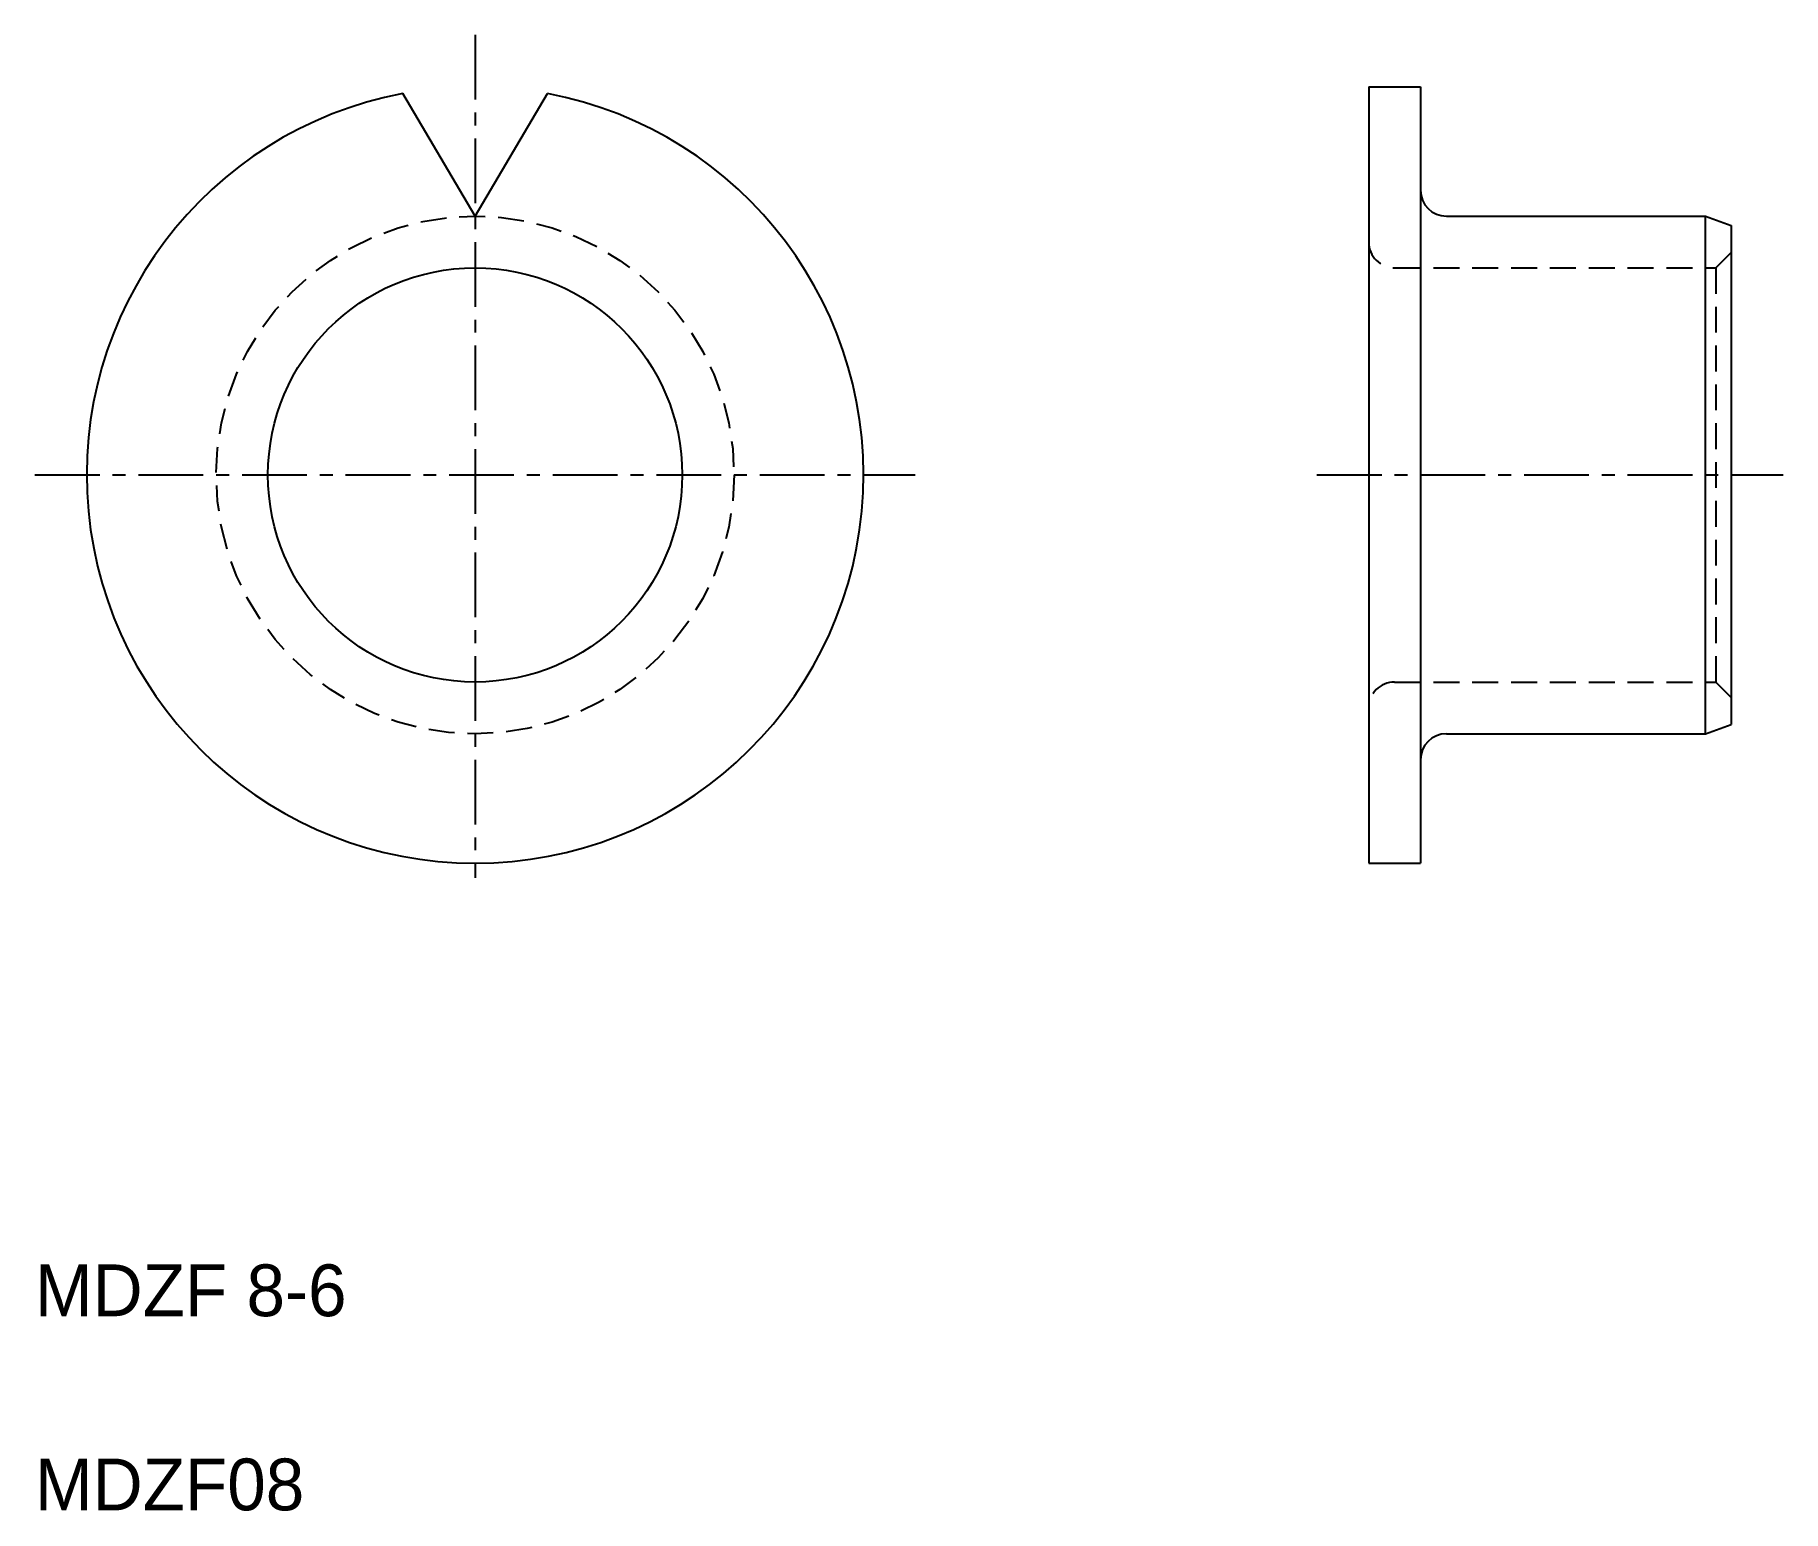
# Model space of a CAD drawing. Extents: x 10 to 43.8, y 10 to 38.5.
import ezdxf

# ---------------------------------------------------------------- set-up
doc = ezdxf.new("R2010")
doc.units = 0
doc.linetypes.add('CENTER', pattern=[2, 1.25, -0.25, 0.25, -0.25])
doc.linetypes.add('DASHED', pattern=[0.75, 0.5, -0.25])
doc.layers.get('0').update_dxf_attribs({"linetype": 'CONTINUOUS'})
doc.layers.add('CENTER', color=1, linetype='CENTER')

msp = doc.modelspace()

# ---------------------------------------------------------------- linework, layer by layer
at = {"color": 7, "linetype": 'CONTINUOUS'}
for p, q in [((35.757, 37.5), (35.757, 22.5)), ((35.757, 37.5), (36.757, 37.5)), ((36.757, 37.5), (36.757, 22.5)), ((18.5, 35), (17.105, 37.369)), ((18.5, 35), (19.895, 37.369)), ((37.257, 35), (42.257, 35)), ((42.257, 25), (42.257, 35)), ((42.257, 35), (42.757, 34.818)), ((42.757, 34.818), (42.757, 25.182)), ((35.757, 33.75), (35.757, 33.75)), ((35.757, 30), (35.758, 30)), ((37.257, 25), (42.257, 25)), ((42.257, 25), (42.757, 25.182)), ((35.757, 22.5), (36.757, 22.5))]:
    msp.add_line(p, q, dxfattribs=at)
at = {"color": 3, "linetype": 'DASHED'}
for p, q in [((42.457, 34), (42.757, 34.3)), ((36.257, 34), (42.457, 34)), ((42.457, 34), (42.457, 26)), ((36.257, 26), (42.457, 26)), ((42.457, 26), (42.757, 25.7))]:
    msp.add_line(p, q, dxfattribs=at)
msp.add_circle((18.5, 30), 5, dxfattribs=at)
at = {"color": 7, "linetype": 'CONTINUOUS'}
msp.add_circle((18.5, 30), 4, dxfattribs=at)
for centre, radius, start, end in [((18.5, 30), 7.5, 100.7233, 79.2767), ((37.257, 35.5), 0.5, 180, 270), ((37.257, 24.5), 0.5, 90, 180)]:
    msp.add_arc(centre, radius, start, end, dxfattribs=at)
at = {"color": 3, "linetype": 'DASHED'}
for centre, start, end in [((36.257, 34.5), 180, 270), ((36.257, 25.5), 90, 180)]:
    msp.add_arc(centre, 0.5, start, end, dxfattribs=at)
at = {"layer": 'CENTER', "color": 1, "linetype": 'CENTER'}
for p, q in [((18.5, 38.5), (18.5, 22.217)), ((10, 30), (27, 30)), ((34.757, 30), (43.757, 30))]:
    msp.add_line(p, q, dxfattribs=at)

# ---------------------------------------------------------------- texts
at = {"color": 7, "linetype": 'CONTINUOUS'}
for s, p in [('MDZF 8-6', (10, 13.75)), ('MDZF08', (10, 10))]:
    msp.add_text(s, height=1, dxfattribs=at).set_placement(p)

doc.saveas('drawing.dxf')
